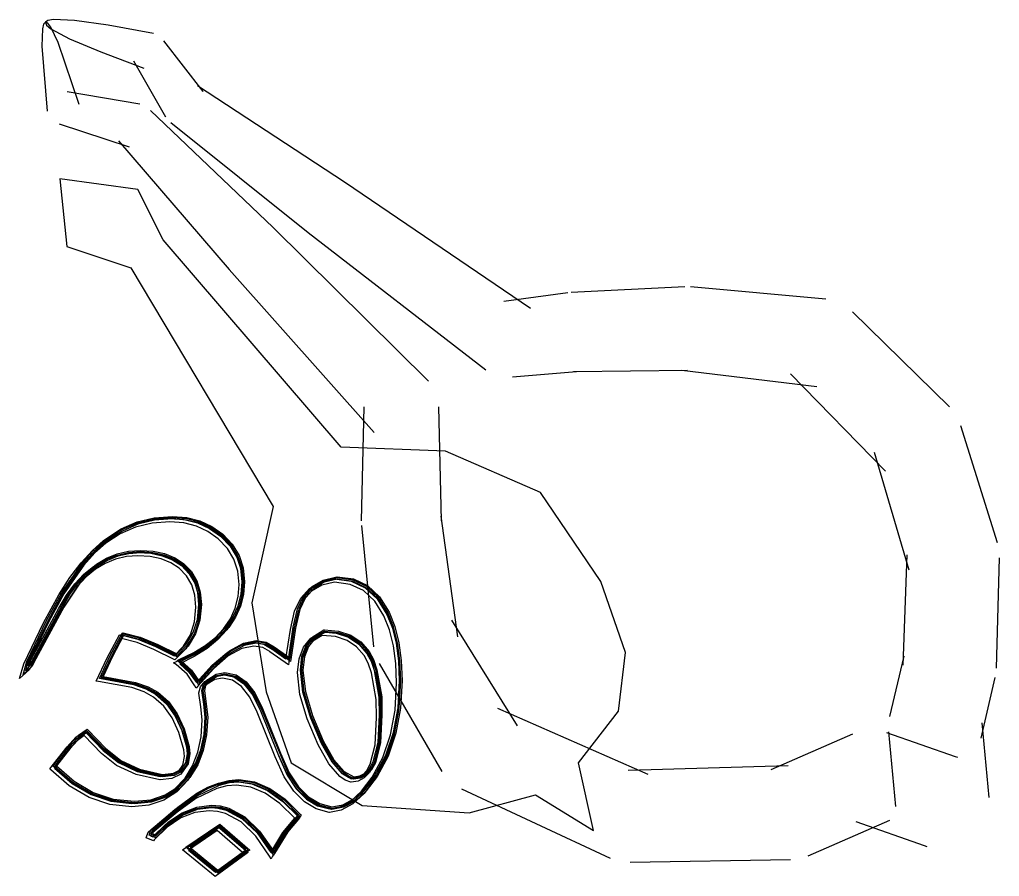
# Model space of a CAD drawing. Extents: x 2 to 106, y 2 to 93.
import ezdxf

# ---------------------------------------------------------------- set-up
doc = ezdxf.new("R2010")
doc.units = 0

msp = doc.modelspace()

# ---------------------------------------------------------------- linework, layer by layer
at = {"layer": 'club1'}
for p, q in [((6.4256, 75.9732), (7.181552, 68.79165)), ((14.741073, 74.83921), (6.4256, 75.9732)), ((17.405903, 69.52855), (14.741073, 74.83921)), ((7.181552, 68.79165), (13.985122, 66.52379)), ((36.304703, 47.49525), (17.405903, 69.52855)), ((13.985122, 66.52379), (29.104122, 41.19939)), ((47.403603, 47.071418), (36.304703, 47.49525)), ((57.498203, 42.692268), (47.403603, 47.071418)), ((63.877943, 33.261858), (57.498203, 42.692268)), ((29.104122, 41.19939), (26.836262, 30.99399)), ((66.523773, 25.702338), (63.877943, 33.261858)), ((26.836262, 30.99399), (28.348172, 21.54458)), ((65.767822, 19.479158), (66.523773, 25.702338)), ((28.348172, 21.54458), (30.994002, 13.98506)), ((61.518372, 13.985068), (65.767822, 19.479158)), ((30.994002, 13.98506), (38.553522, 9.44935)), ((63.121992, 6.803518), (61.518372, 13.985068)), ((49.892822, 8.693398), (56.963662, 10.583278)), ((56.963662, 10.583278), (63.121992, 6.803518)), ((38.553522, 9.44935), (49.892822, 8.693398))]:
    msp.add_line(p, q, dxfattribs=at)
at = {"layer": 'club2'}
for p, q in [((4.91369, 92.6042), (4.720894, 92.408325)), ((5.162623, 92.799024), (4.91369, 92.6042)), ((5.168661, 92.501643), (4.91369, 92.60422)), ((4.91369, 92.6042), (5.027515, 92.309273)), ((5.76767, 92.89222), (5.162623, 92.799024)), ((8.011118, 92.782108), (5.76767, 92.89222)), ((11.574059, 92.290633), (8.011118, 92.782108)), ((4.591954, 91.918828), (4.521166, 90.084775)), ((4.720894, 92.408325), (4.591954, 91.918828)), ((5.027515, 92.309273), (5.499196, 91.919031)), ((5.482343, 92.104366), (5.168661, 92.501643)), ((6.279639, 90.451171), (5.482343, 92.104366)), ((5.499196, 91.919031), (7.481787, 90.863325)), ((16.386522, 91.434564), (11.574059, 92.290633)), ((7.481787, 90.863325), (10.792782, 89.458531)), ((21.652622, 85.242585), (17.475462, 90.647285)), ((4.521166, 90.084775), (5.09663, 83.1771)), ((8.51051, 83.8884), (6.279639, 90.451171)), ((10.792782, 89.458531), (15.3635, 87.7261)), ((14.27456, 88.513379), (17.65692, 82.578809)), ((36.668498, 75.644784), (21.0645, 85.8544)), ((14.928364, 83.903757), (7.226494, 85.224227)), ((21.652626, 85.242581), (21.652622, 85.242585)), ((14.92837, 83.903756), (14.928364, 83.903757)), ((29.088738, 70.821198), (16.0533, 83.2474)), ((17.65692, 82.578809), (17.656923, 82.578804)), ((6.38068, 81.84119), (13.79784, 79.3819)), ((18.245049, 81.966985), (32.796248, 70.305775)), ((12.672915, 80.038254), (24.40568, 66.375315)), ((13.79784, 79.3819), (13.797845, 79.381898)), ((56.41968, 62.230771), (36.668498, 75.644784)), ((45.593002, 54.518384), (29.088738, 70.821198)), ((32.796248, 70.305775), (51.681449, 55.697785)), ((24.40568, 66.375315), (39.829615, 49.046954)), ((72.810867, 64.529817), (60.7231, 63.913)), ((60.39088, 63.88939), (53.60494, 62.97478)), ((87.799901, 63.216887), (73.413501, 64.507617)), ((100.925271, 51.788417), (90.604871, 61.878717)), ((54.496189, 54.953776), (61.317389, 55.551074)), ((60.985169, 55.527464), (73.087869, 55.66665)), ((72.485235, 55.68885), (86.825035, 53.95577)), ((84.020065, 55.29394), (94.110365, 44.97354)), ((38.737825, 51.782714), (38.4564, 39.6875)), ((46.96629, 39.687424), (46.684792, 51.782624)), ((106.005711, 37.334477), (102.129591, 49.778477)), ((92.906055, 46.98348), (96.5895, 34.481)), ((48.6884, 27.361579), (46.93715, 40.184579)), ((38.48554, 39.190346), (39.7581, 26.311046)), ((96.380638, 36.06631), (95.9471, 24.3509)), ((105.892121, 24.030067), (106.214571, 35.749167)), ((55.04629, 17.908719), (48.07849, 29.149419)), ((96.076764, 25.329982), (94.5481, 18.9083)), ((40.36801, 24.523206), (47.00735, 13.085406)), ((104.267341, 16.621445), (105.762451, 23.050985)), ((68.90734, 12.748769), (52.95884, 19.767829)), ((105.141141, 10.301425), (104.377561, 18.238195)), ((90.613173, 17.052427), (81.930363, 13.248177)), ((101.537553, 14.64391), (94.253693, 17.18619)), ((94.437879, 17.29155), (95.186203, 9.35332)), ((101.815423, 14.54665), (101.537553, 14.64391)), ((83.800343, 13.658833), (66.7937, 13.1801)), ((49.0948, 11.226296), (64.8962, 3.88219)), ((85.89102, 4.138711), (94.59512, 7.893991)), ((90.9546, 7.76022), (98.23405, 5.20534)), ((98.23405, 5.20534), (98.511921, 5.108095)), ((67.00984, 3.450857), (84.02104, 3.728055))]:
    msp.add_line(p, q, dxfattribs=at)
at = {"layer": 'Layer 1'}
for p, q in [((12.963144, 38.835098), (14.65679, 39.564524)), ((14.374, 39.344238), (16.190747, 39.784642)), ((14.65679, 39.564524), (16.465887, 40.002415)), ((16.486047, 39.871824), (14.698558, 39.439292)), ((16.506912, 39.740588), (14.740767, 39.313548)), ((16.190747, 39.784642), (18.1211, 39.9316)), ((18.1211, 39.5664), (16.247186, 39.424767)), ((16.465887, 40.002415), (18.388667, 40.14845)), ((18.388257, 40.016001), (16.486047, 39.871824)), ((18.388672, 39.882846), (16.506912, 39.740588)), ((18.1211, 39.9316), (19.650641, 39.813844)), ((19.59268, 39.454589), (18.1211, 39.5664)), ((19.888939, 39.901279), (18.388257, 40.016001)), ((18.388667, 40.14845), (19.910176, 40.031714)), ((19.868288, 39.770322), (18.388672, 39.882846)), ((19.650641, 39.813844), (21.058475, 39.46085)), ((21.222029, 39.432553), (19.868288, 39.770322)), ((21.265599, 39.557113), (19.888939, 39.901279)), ((19.910176, 40.031714), (21.30922, 39.681555)), ((22.518236, 38.983504), (21.265599, 39.557113)), ((21.30922, 39.681555), (22.583924, 39.098046)), ((11.0898, 37.5859), (12.672978, 38.611089)), ((11.386717, 37.81446), (12.963144, 38.835098)), ((13.025791, 38.718404), (11.467747, 37.709161)), ((13.088614, 38.601333), (11.548832, 37.603546)), ((12.672978, 38.611089), (14.374, 39.344238)), ((14.489363, 38.999588), (12.845258, 38.290439)), ((14.698558, 39.439292), (13.025791, 38.718404)), ((14.740767, 39.313548), (13.088614, 38.601333)), ((16.247186, 39.424767), (14.489363, 38.999588)), ((20.937612, 39.118988), (19.59268, 39.454589)), ((22.158964, 38.559342), (20.937612, 39.118988)), ((21.058475, 39.46085), (22.341847, 38.873031)), ((22.452062, 38.869249), (21.222029, 39.432553)), ((23.2598, 37.7754), (22.158964, 38.559342)), ((22.341847, 38.873031), (23.498, 38.0508)), ((23.560552, 38.080116), (22.452062, 38.869249)), ((23.646847, 38.180451), (22.518236, 38.983504)), ((22.583924, 39.098046), (23.732417, 38.28126)), ((9.894319, 36.535752), (11.0898, 37.5859)), ((10.196172, 36.76802), (11.386717, 37.81446)), ((11.467747, 37.709161), (10.289569, 36.673565)), ((11.548832, 37.603546), (10.382958, 36.578771)), ((12.845258, 38.290439), (11.3125, 37.2969)), ((23.2617, 37.7754), (23.2598, 37.7754)), ((23.2617, 37.7734), (23.2617, 37.7754)), ((24.234686, 36.764667), (23.2617, 37.7734)), ((23.498, 38.0508), (24.521264, 36.985673)), ((24.540763, 37.063463), (23.560552, 38.080116)), ((24.645235, 37.143306), (23.646847, 38.180451)), ((23.732417, 38.28126), (24.749046, 37.223741)), ((8.703674, 35.226788), (9.894319, 36.535752)), ((9.009386, 35.462013), (10.196172, 36.76802)), ((10.289569, 36.673565), (9.11137, 35.37752)), ((10.382958, 36.578771), (9.213312, 35.292673)), ((11.3125, 37.2969), (10.151559, 36.27618)), ((12.531162, 36.179261), (13.730298, 36.457746)), ((13.730298, 36.457746), (14.990241, 36.550731)), ((13.749087, 36.32823), (14.990098, 36.41931)), ((14.990098, 36.41931), (16.332653, 36.334044)), ((14.990241, 36.550731), (16.350818, 36.464236)), ((16.350818, 36.464236), (17.571761, 36.204031)), ((24.927087, 35.624038), (24.234686, 36.764667)), ((24.521264, 36.985673), (25.254663, 35.773763)), ((25.239414, 35.91273), (24.540763, 37.063463)), ((25.358369, 35.966634), (24.645235, 37.143306)), ((24.749046, 37.223741), (25.476797, 36.021396)), ((6.642577, 32.07227), (9.009386, 35.462013)), ((9.11137, 35.37752), (6.75493, 32.0041)), ((10.151559, 36.27618), (8.985771, 34.993738)), ((10.021883, 34.842925), (11.10446, 35.493846)), ((10.317125, 35.068608), (11.393287, 35.715981)), ((10.388824, 34.962036), (11.44845, 35.599594)), ((11.503775, 35.482423), (10.460616, 34.854679)), ((11.10446, 35.493846), (12.249216, 35.959966)), ((12.35293, 35.614503), (11.257433, 35.170138)), ((11.393287, 35.715981), (12.531162, 36.179261)), ((11.44845, 35.599594), (12.568537, 36.054992)), ((12.606133, 35.92994), (11.503775, 35.482423)), ((12.249216, 35.959966), (13.45551, 36.240333)), ((13.507807, 35.880392), (12.35293, 35.614503)), ((12.568537, 36.054992), (13.749087, 36.32823)), ((13.768136, 36.197933), (12.606133, 35.92994)), ((13.45551, 36.240333), (14.7227, 36.334)), ((14.7227, 35.9688), (13.507807, 35.880392)), ((14.990226, 36.287108), (13.768136, 36.197933)), ((14.7227, 36.334), (16.090056, 36.246892)), ((16.040486, 35.885673), (14.7227, 35.9688)), ((16.314816, 36.203376), (14.990226, 36.287108)), ((17.211637, 35.636938), (16.040486, 35.885673)), ((16.090056, 36.246892), (17.31885, 35.984687)), ((17.493858, 35.952658), (16.314816, 36.203376)), ((16.332653, 36.334044), (17.532578, 36.078245)), ((18.238395, 35.223558), (17.211637, 35.636938)), ((17.31885, 35.984687), (18.406794, 35.546064)), ((18.528995, 35.53567), (17.493858, 35.952658)), ((17.532578, 36.078245), (18.589876, 35.651914)), ((17.571761, 36.204031), (18.651359, 35.76903)), ((18.406794, 35.546064), (19.3516, 34.9297)), ((19.421866, 34.953128), (18.528995, 35.53567)), ((18.589876, 35.651914), (19.504548, 35.05505)), ((18.651359, 35.76903), (19.587901, 35.158151)), ((25.340995, 34.346664), (24.927087, 35.624038)), ((25.657717, 34.624497), (25.239414, 35.91273)), ((25.254663, 35.773763), (25.69618, 34.419595)), ((25.78625, 34.650434), (25.358369, 35.966634)), ((25.476797, 36.021396), (25.914388, 34.677498)), ((8.985771, 34.993738), (6.64453, 31.6426)), ((9.213312, 35.292673), (6.867232, 31.935536)), ((7.51665, 33.658905), (8.703674, 35.226788)), ((9.002124, 34.00815), (10.021883, 34.842925)), ((10.220682, 34.5463), (9.242043, 33.741993)), ((9.30313, 34.237849), (10.317125, 35.068608)), ((9.38966, 34.142319), (10.388824, 34.962036)), ((10.460616, 34.854679), (9.476212, 34.046004)), ((11.257433, 35.170138), (10.220682, 34.5463)), ((19.123, 34.6465), (18.238395, 35.223558)), ((19.897253, 33.852948), (19.123, 34.6465)), ((19.3516, 34.9297), (20.183578, 34.073673)), ((20.203851, 34.150969), (19.421866, 34.953128)), ((19.504548, 35.05505), (20.307601, 34.230295)), ((19.587901, 35.158151), (20.411841, 34.310741)), ((25.4785, 32.9277), (25.340995, 34.346664)), ((25.796882, 33.195346), (25.657717, 34.624497)), ((25.69618, 34.419595), (25.8438, 32.9277)), ((25.928877, 33.194711), (25.78625, 34.650434)), ((25.914388, 34.677498), (26.060537, 33.19532)), ((6.33203, 31.832), (7.51665, 33.658905)), ((8.045825, 32.990472), (9.002124, 34.00815)), ((9.242043, 33.741993), (8.320879, 32.756222)), ((8.351755, 33.224407), (9.30313, 34.237849)), ((8.450958, 33.140443), (9.38966, 34.142319)), ((9.476212, 34.046004), (8.550118, 33.055693)), ((20.449525, 32.904512), (19.897253, 33.852948)), ((20.183578, 34.073673), (20.7788, 33.050013)), ((20.761605, 33.192147), (20.203851, 34.150969)), ((20.307601, 34.230295), (20.881211, 33.244309)), ((20.411841, 34.310741), (21.000903, 33.297457)), ((21.000903, 33.297457), (21.354657, 32.122236)), ((33.240342, 32.717262), (34.421125, 33.401017)), ((34.135867, 33.180186), (35.5879, 33.5312)), ((34.421125, 33.401017), (35.861321, 33.748046)), ((35.87556, 33.61639), (34.467894, 33.279976)), ((35.88479, 33.482402), (34.512013, 33.155964)), ((35.5879, 33.5312), (35.5977, 33.5312)), ((35.5977, 33.5312), (35.6074, 33.5312)), ((35.6074, 33.5312), (37.361337, 33.292002)), ((35.861321, 33.748046), (35.869121, 33.748046)), ((35.869121, 33.748046), (35.875021, 33.748046)), ((35.875021, 33.748046), (37.615648, 33.511398)), ((37.580882, 33.386948), (35.87556, 33.61639)), ((37.551403, 33.25848), (35.88479, 33.482402)), ((39.050559, 32.69862), (37.580882, 33.386948)), ((37.615648, 33.511398), (39.120858, 32.80481)), ((8.320879, 32.756222), (6.64844, 30.2363)), ((8.550118, 33.055693), (6.871086, 30.527348)), ((7.153627, 31.790839), (8.045825, 32.990472)), ((7.463454, 32.028986), (8.351755, 33.224407)), ((7.572717, 31.956406), (8.450958, 33.140443)), ((20.780434, 31.79582), (20.449525, 32.904512)), ((21.095779, 32.0728), (20.761605, 33.192147)), ((20.7788, 33.050013), (21.136497, 31.864145)), ((20.881211, 33.244309), (21.225376, 32.097091)), ((25.375938, 31.637116), (25.4785, 32.9277)), ((25.693401, 31.896928), (25.796882, 33.195346)), ((25.8438, 32.9277), (25.737474, 31.603926)), ((25.823069, 31.8758), (25.928877, 33.194711)), ((26.060537, 33.19532), (25.954316, 31.872996)), ((32.017164, 31.462283), (32.942837, 32.488213)), ((32.325127, 31.701731), (33.240342, 32.717262)), ((33.320678, 32.618), (32.433909, 31.630464)), ((33.399745, 32.516131), (32.542207, 31.557676)), ((32.942837, 32.488213), (34.135867, 33.180186)), ((34.25907, 32.840841), (33.160713, 32.2092)), ((34.467894, 33.279976), (33.320678, 32.618)), ((34.512013, 33.155964), (33.399745, 32.516131)), ((35.6172, 33.1641), (34.25907, 32.840841)), ((37.270472, 32.943044), (35.6172, 33.1641)), ((38.6892, 32.280275), (37.270472, 32.943044)), ((37.361337, 33.292002), (38.87985, 32.578888)), ((38.98341, 32.588512), (37.551403, 33.25848)), ((39.880528, 31.168294), (38.6892, 32.280275)), ((38.87985, 32.578888), (40.155212, 31.39858)), ((40.185932, 31.467052), (38.98341, 32.588512)), ((40.284591, 31.551405), (39.050559, 32.69862)), ((39.120858, 32.80481), (40.384986, 31.633317)), ((4.718327, 28.854737), (6.33008, 31.8301)), ((5.030417, 29.099755), (6.640627, 32.07227)), ((6.64453, 31.6426), (5.046811, 28.69385)), ((6.75493, 32.0041), (5.14883, 29.039925)), ((6.869182, 31.935536), (5.268491, 28.981537)), ((6.32617, 30.4102), (7.153627, 31.790839)), ((6.33008, 31.8301), (6.33203, 31.8301)), ((6.33203, 31.8301), (6.33203, 31.832)), ((6.638681, 30.652291), (7.463454, 32.028986)), ((6.640627, 32.07227), (6.642577, 32.07227)), ((6.754938, 30.59021), (7.572717, 31.956406)), ((6.867232, 31.935536), (6.869182, 31.935536)), ((20.8906, 30.5215), (20.780434, 31.79582)), ((21.207026, 30.789068), (21.095779, 32.0728)), ((21.136497, 31.864145), (21.2559, 30.5215)), ((21.225376, 32.097091), (21.340098, 30.78864)), ((21.354657, 32.122236), (21.472671, 30.789011)), ((25.067395, 30.424103), (25.375938, 31.637116)), ((25.382346, 30.676233), (25.693401, 31.896928)), ((25.737474, 31.603926), (25.419702, 30.357106)), ((25.505647, 30.635179), (25.823069, 31.8758)), ((25.954316, 31.872996), (25.636555, 30.628011)), ((31.3672, 30.1094), (32.017164, 31.462283)), ((31.681631, 30.359376), (32.325127, 31.701731)), ((32.314523, 31.262034), (31.7129, 29.9922)), ((32.433909, 31.630464), (31.80759, 30.31737)), ((32.542207, 31.557676), (31.93362, 30.275372)), ((33.160713, 32.2092), (32.314523, 31.262034)), ((40.155212, 31.39858), (41.1797, 29.7578)), ((41.16409, 29.888652), (40.185932, 31.467052)), ((41.28298, 29.9453), (40.284591, 31.551405)), ((40.384986, 31.633317), (41.402361, 30.001956)), ((3.14648, 24.5195), (6.32617, 30.4102)), ((3.458991, 24.765571), (6.638681, 30.652291)), ((6.64844, 30.2363), (3.48438, 24.3809)), ((3.579938, 24.7115), (6.754938, 30.59021)), ((6.871086, 30.527348), (3.697256, 24.648438)), ((20.744278, 28.967225), (20.8906, 30.5215)), ((21.059042, 29.216679), (21.207026, 30.789068)), ((21.2559, 30.5215), (21.097219, 28.865256)), ((21.340098, 30.78864), (21.186619, 29.168584)), ((21.472671, 30.789011), (21.315477, 29.142697)), ((24.551583, 29.28797), (25.067395, 30.424103)), ((24.862797, 29.532775), (25.382346, 30.676233)), ((25.419702, 30.357106), (24.892287, 29.187659)), ((24.976609, 29.472846), (25.505647, 30.635179)), ((25.636555, 30.628011), (25.108604, 29.46066)), ((31.229121, 28.402156), (31.681631, 30.359376)), ((31.80759, 30.31737), (31.342502, 28.326794)), ((31.93362, 30.275372), (31.473694, 28.304907)), ((40.8516, 29.5996), (39.880528, 31.168294)), ((20.616113, 27.826345), (21.059042, 29.216679)), ((21.186619, 29.168584), (20.726182, 27.731461)), ((21.315477, 29.142697), (20.844665, 27.676898)), ((23.827213, 28.228025), (24.551583, 29.28797)), ((24.133836, 28.46607), (24.862797, 29.532775)), ((24.892287, 29.187659), (24.157038, 28.096)), ((24.235956, 28.388803), (24.976609, 29.472846)), ((25.108604, 29.46066), (24.371813, 28.371242)), ((30.918925, 28.16445), (31.3672, 30.1094)), ((31.7129, 29.9922), (31.256013, 28.029612)), ((41.43898, 28.103536), (40.8516, 29.5996)), ((41.754214, 28.386206), (41.16409, 29.888652)), ((41.1797, 29.7578), (41.1797, 29.7559)), ((41.1797, 29.7559), (41.785997, 28.213378)), ((41.879844, 28.426014), (41.28298, 29.9453)), ((41.402361, 30.001956), (42.005961, 28.46583)), ((2.62695, 24.5215), (4.718327, 28.854737)), ((2.939457, 24.76758), (5.030417, 29.099755)), ((5.046811, 28.69385), (2.96289, 24.3789)), ((5.14883, 29.039925), (3.05904, 24.7115)), ((5.268491, 28.981537), (3.181682, 24.660146)), ((20.30705, 27.594675), (20.744278, 28.967225)), ((21.097219, 28.865256), (20.6223, 27.388675)), ((22.892997, 27.243577), (23.827213, 28.228025)), ((23.194542, 27.475631), (24.133836, 28.46607)), ((24.157038, 28.096), (23.215758, 27.082548)), ((23.283688, 27.38305), (24.235956, 28.388803)), ((24.371813, 28.371242), (23.427534, 27.360054)), ((30.4453, 25.0312), (30.918925, 28.16445)), ((30.748037, 25.212896), (31.229121, 28.402156)), ((31.342502, 28.326794), (30.840207, 24.98436)), ((31.473694, 28.304907), (30.970729, 24.966782)), ((33.400343, 27.445034), (34.48442, 28.107462)), ((34.48442, 28.107462), (34.50981, 28.117262)), ((34.50981, 28.117262), (34.53715, 28.117262)), ((34.53715, 28.117262), (36.035321, 27.973621)), ((41.859662, 26.419063), (41.43898, 28.103536)), ((42.176708, 26.696001), (41.754214, 28.386206)), ((41.785997, 28.213378), (42.217975, 26.4872)), ((42.306175, 26.720691), (41.879844, 28.426014)), ((42.005961, 28.46583), (42.436126, 26.74539)), ((11.4844, 25.1465), (12.7871, 27.5977)), ((11.796866, 25.390632), (13.082026, 27.808602)), ((12.9766, 27.1758), (11.8105, 24.9824)), ((13.154558, 27.66325), (11.914328, 25.33161)), ((13.21875, 27.50393), (12.0332, 25.27151)), ((12.7871, 27.5977), (12.916, 27.5762)), ((12.916, 27.5762), (14.706588, 27.128525)), ((14.652687, 26.752288), (12.9766, 27.1758)), ((13.082026, 27.808602), (13.175776, 27.792972)), ((14.915686, 27.222967), (13.154558, 27.66325)), ((13.175776, 27.792972), (14.957637, 27.347938)), ((14.918271, 27.075745), (13.21875, 27.50393)), ((14.706588, 27.128525), (16.5898, 26.3438)), ((16.776038, 26.44782), (14.915686, 27.222967)), ((16.7168, 26.3301), (14.918271, 27.075745)), ((14.957637, 27.347938), (16.833976, 26.566412)), ((19.581522, 26.396462), (20.30705, 27.594675)), ((20.6223, 27.388675), (19.832831, 26.097156)), ((19.879773, 26.612685), (20.616113, 27.826345)), ((20.726182, 27.731461), (19.958789, 26.477273)), ((20.844665, 27.676898), (20.061392, 26.395574)), ((21.747648, 26.333934), (22.892997, 27.243577)), ((22.043996, 26.560975), (23.194542, 27.475631)), ((23.215758, 27.082548), (22.070255, 26.147719)), ((22.119806, 26.455587), (23.283688, 27.38305)), ((23.427534, 27.360054), (22.277116, 26.427393)), ((31.256013, 28.029612), (30.7539, 24.6934)), ((32.313825, 26.266312), (33.101166, 27.21573)), ((32.622954, 26.508363), (33.400343, 27.445034)), ((32.731573, 26.44165), (33.483464, 27.345471)), ((33.557322, 27.229235), (32.836705, 26.36172)), ((33.101166, 27.21573), (34.1973, 27.8867)), ((34.3125, 27.5273), (33.31795, 26.917028)), ((33.483464, 27.345471), (34.53611, 27.98574)), ((34.568346, 27.8477), (33.557322, 27.229235)), ((34.1973, 27.8867), (34.2324, 27.9004)), ((34.2324, 27.9004), (34.2695, 27.9004)), ((34.2695, 27.9004), (35.777833, 27.755311)), ((35.729847, 27.388425), (34.3125, 27.5273)), ((34.53611, 27.98574), (36.007338, 27.846214)), ((36.000394, 27.708492), (34.568346, 27.8477)), ((36.93905, 26.986975), (35.729847, 27.388425)), ((35.777833, 27.755311), (37.083337, 27.320787)), ((37.224202, 27.302076), (36.000394, 27.708492)), ((36.007338, 27.846214), (37.270828, 27.427635)), ((36.035321, 27.973621), (37.329409, 27.543301)), ((37.083337, 27.320787), (38.179198, 26.597945)), ((38.244105, 26.62648), (37.224202, 27.302076)), ((37.270828, 27.427635), (38.326578, 26.730003)), ((37.329409, 27.543301), (38.41438, 26.827206)), ((16.4277, 26.0176), (14.652687, 26.752288)), ((18.6406, 24.9238), (16.4277, 26.0176)), ((16.5898, 26.3438), (18.5703, 25.3652)), ((18.9004, 25.25), (16.7168, 26.3301)), ((18.884438, 25.40602), (16.776038, 26.44782)), ((16.833976, 26.566412), (18.851556, 25.570318)), ((18.5703, 25.3652), (19.581522, 26.396462)), ((19.832831, 26.097156), (18.7305, 24.9961)), ((18.851556, 25.570318), (19.879773, 26.612685)), ((19.958789, 26.477273), (18.884438, 25.40602)), ((20.061392, 26.395574), (18.966811, 25.302681)), ((20.389879, 25.498406), (21.747648, 26.333934)), ((20.681279, 25.721615), (22.043996, 26.560975)), ((22.070255, 26.147719), (20.722333, 25.29193)), ((20.744309, 25.606414), (22.119806, 26.455587)), ((22.277116, 26.427393), (20.92191, 25.573556)), ((24.188075, 25.67925), (25.654419, 26.487041)), ((25.751055, 26.133022), (24.332887, 25.343225)), ((24.466331, 25.896427), (25.930747, 26.704637)), ((25.955237, 26.57496), (24.496411, 25.765707)), ((26.001123, 26.44904), (24.571731, 25.653593)), ((25.654419, 26.487041), (27.0254, 26.7598)), ((27.0254, 26.3945), (25.751055, 26.133022)), ((25.930747, 26.704637), (27.292957, 26.97657)), ((27.293137, 26.844711), (25.955237, 26.57496)), ((27.29297, 26.712929), (26.001123, 26.44904)), ((27.0254, 26.7598), (28.1032, 26.58705)), ((27.98195, 26.245175), (27.0254, 26.3945)), ((27.292957, 26.97657), (28.354149, 26.807447)), ((28.266159, 26.559981), (27.29297, 26.712929)), ((28.310134, 26.683481), (27.293137, 26.844711)), ((28.7402, 25.7969), (27.98195, 26.245175)), ((28.1032, 26.58705), (28.9824, 26.0684)), ((29.04102, 26.1016), (28.266159, 26.559981)), ((29.128687, 26.19979), (28.310134, 26.683481)), ((28.354149, 26.807447), (29.216787, 26.298836)), ((28.9824, 26.0684), (28.9668, 26.082)), ((28.9668, 26.082), (30.4453, 25.0312)), ((29.04692, 26.0957), (29.04102, 26.1016)), ((30.9434, 24.75), (29.04692, 26.0957)), ((30.840207, 24.98436), (29.128687, 26.19979)), ((29.216787, 26.298836), (30.748037, 25.212896)), ((31.838822, 25.049464), (32.313825, 26.266312)), ((32.154716, 25.305325), (32.622954, 26.508363)), ((32.6096, 26.063175), (32.1858, 24.953609)), ((32.280438, 25.274279), (32.731573, 26.44165)), ((32.836705, 26.36172), (32.405248, 25.236217)), ((33.31795, 26.917028), (32.6096, 26.063175)), ((37.945828, 26.320062), (36.93905, 26.986975)), ((38.7559, 25.3848), (37.945828, 26.320062)), ((38.179198, 26.597945), (39.0586, 25.5879)), ((39.064436, 25.67973), (38.244105, 26.62648)), ((38.326578, 26.730003), (39.17459, 25.75332)), ((38.41438, 26.827206), (39.2852, 25.826242)), ((42.112739, 24.546058), (41.859662, 26.419063)), ((42.430783, 24.817941), (42.176708, 26.696001)), ((42.217975, 26.4872), (42.476516, 24.577497)), ((42.561974, 24.829333), (42.306175, 26.720691)), ((42.436126, 26.74539), (42.693646, 24.840733)), ((10.3066, 22.6543), (11.4844, 25.1465)), ((10.648426, 22.962902), (11.796866, 25.390632)), ((11.8105, 24.9824), (10.8477, 22.9434)), ((11.914328, 25.33161), (10.847728, 23.07438)), ((12.0332, 25.27151), (11.041013, 23.1719)), ((18.7305, 24.9961), (18.6406, 24.9238)), ((18.8184, 24.7363), (20.389879, 25.498406)), ((18.966811, 25.302681), (18.9004, 25.25)), ((19.105472, 24.957066), (20.681279, 25.721615)), ((19.157197, 24.835531), (20.744309, 25.606414)), ((20.722333, 25.29193), (19.1738, 24.5156)), ((20.92191, 25.573556), (19.363267, 24.79884)), ((22.622319, 24.352159), (24.188075, 25.67925)), ((24.332887, 25.343225), (22.777077, 24.017066)), ((22.896672, 24.563349), (24.466331, 25.896427)), ((24.496411, 25.765707), (22.916661, 24.416951)), ((24.571731, 25.653593), (23.009306, 24.320919)), ((28.748, 25.7891), (28.7402, 25.7969)), ((30.7148, 24.3926), (28.748, 25.7891)), ((31.6797, 23.5762), (31.838822, 25.049464)), ((31.99809, 23.843792), (32.154716, 25.305325)), ((32.13006, 23.84336), (32.280438, 25.274279)), ((32.405248, 25.236217), (32.261706, 23.84379)), ((39.182384, 24.579914), (38.7559, 25.3848)), ((39.0586, 25.5879), (39.521105, 24.72058)), ((39.49676, 24.864298), (39.064436, 25.67973)), ((39.17459, 25.75332), (39.619524, 24.916161)), ((39.2852, 25.826242), (39.742683, 24.967295)), ((2.16797, 22.9453), (2.62109, 24.5078)), ((2.53125, 23.3652), (2.935547, 24.75778)), ((2.62109, 24.5078), (2.62695, 24.5215)), ((3.05904, 24.7115), (2.786188, 23.768922)), ((2.786188, 23.768922), (3.00943, 23.96736)), ((2.91406, 24.2109), (3.14062, 24.5078)), ((2.96289, 24.3789), (2.91406, 24.2109)), ((2.935547, 24.75778), (2.939457, 24.76758)), ((3.00943, 23.96736), (3.579938, 24.7115)), ((3.06055, 24.2441), (3.455081, 24.757771)), ((3.179732, 24.656246), (3.06055, 24.2441)), ((3.454404, 24.209165), (3.08398, 23.8574)), ((3.14062, 24.5078), (3.14648, 24.5195)), ((3.181682, 24.660146), (3.179732, 24.656246)), ((3.48438, 24.3809), (3.227804, 23.911187)), ((3.703116, 24.666018), (3.454404, 24.209165)), ((3.455081, 24.757771), (3.458991, 24.765571)), ((3.697256, 24.648438), (3.703116, 24.666018)), ((18.5156, 24.6055), (18.8184, 24.7363)), ((18.7871, 24.418), (18.5156, 24.6055)), ((19.95165, 23.3985), (18.7871, 24.418)), ((18.886722, 24.863316), (19.105472, 24.957066)), ((19.082034, 24.726597), (18.886722, 24.863316)), ((20.255166, 23.699652), (19.082034, 24.726597)), ((20.354025, 23.787529), (19.157197, 24.835531)), ((19.1738, 24.5156), (20.183675, 23.596288)), ((19.363267, 24.79884), (20.423223, 23.84272)), ((20.9531, 22.5215), (22.622319, 24.352159)), ((22.777077, 24.017066), (21.0898, 22.1465)), ((22.916661, 24.416951), (21.215987, 22.528691)), ((21.218737, 22.71681), (22.896672, 24.563349)), ((23.009306, 24.320919), (21.31836, 22.445349)), ((30.7539, 24.6934), (30.7148, 24.3926)), ((30.970729, 24.966782), (30.9434, 24.75)), ((32.1858, 24.953609), (32.0449, 23.5762)), ((39.54075, 23.533012), (39.182384, 24.579914)), ((39.858031, 23.807854), (39.49676, 24.864298)), ((39.521105, 24.72058), (39.897388, 23.624763)), ((39.619524, 24.916161), (39.986945, 23.843357)), ((39.742683, 24.967295), (40.116117, 23.877996)), ((42.1973, 22.4844), (42.112739, 24.546058)), ((42.51565, 22.751932), (42.430783, 24.817941)), ((42.476516, 24.577497), (42.5625, 22.4844)), ((42.64724, 22.75194), (42.561974, 24.829333)), ((42.693646, 24.840733), (42.779311, 22.751956)), ((2.8457, 23.5488), (2.16797, 22.9453)), ((3.08398, 23.8574), (2.53125, 23.3652)), ((3.227804, 23.911187), (2.8457, 23.5488)), ((10.833972, 22.943372), (10.648426, 22.962902)), ((14.352331, 22.30189), (10.833972, 22.943372)), ((10.8477, 22.9434), (14.256338, 22.3029)), ((10.847728, 23.07438), (14.388597, 22.429458)), ((11.041013, 23.1719), (14.486536, 22.530292)), ((20.7871, 22.1777), (19.95165, 23.3985)), ((20.183675, 23.596288), (20.9531, 22.5215)), ((21.097654, 22.468787), (20.255166, 23.699652)), ((21.215987, 22.528691), (20.354025, 23.787529)), ((20.423223, 23.84272), (21.218737, 22.71681)), ((21.8535, 22.6289), (22.767788, 23.17525)), ((22.152391, 22.85551), (23.05368, 23.395185)), ((22.233052, 22.75192), (23.101216, 23.272818)), ((23.149551, 23.150037), (22.31645, 22.648436)), ((22.767788, 23.17525), (23.7012, 23.3613)), ((23.7012, 22.9961), (22.900212, 22.835637)), ((23.05368, 23.395185), (23.968801, 23.578166)), ((23.101216, 23.272818), (23.969382, 23.446451)), ((23.96879, 23.314451), (23.149551, 23.150037)), ((23.7012, 23.3613), (24.907425, 23.111013)), ((24.764762, 22.778062), (23.7012, 22.9961)), ((25.052109, 23.092253), (23.96879, 23.314451)), ((23.968801, 23.578166), (25.155309, 23.333006)), ((23.969382, 23.446451), (25.104196, 23.212357)), ((24.907425, 23.111013), (25.9863, 22.373)), ((26.0352, 22.416014), (25.052109, 23.092253)), ((25.104196, 23.212357), (26.127388, 22.510075)), ((25.155309, 23.333006), (26.218801, 22.60551)), ((31.937925, 21.232437), (31.6797, 23.5762)), ((32.25495, 21.510191), (31.99809, 23.843792)), ((32.0449, 23.5762), (32.295775, 21.306638)), ((32.384307, 21.536524), (32.13006, 23.84336)), ((32.261706, 23.84379), (32.513928, 21.564114)), ((40.0391, 20.7207), (39.54075, 23.533012)), ((40.357406, 20.9766), (39.858031, 23.807854)), ((39.897388, 23.624763), (40.4043, 20.7422)), ((39.986945, 23.843357), (40.48924, 20.99082)), ((40.116117, 23.877996), (40.62114, 21.003972)), ((10.5605, 22.625), (10.3066, 22.6543)), ((14.069838, 21.985275), (10.5605, 22.625)), ((15.384542, 21.523259), (14.069838, 21.985275)), ((14.256338, 22.3029), (15.568411, 21.838819)), ((15.673316, 21.837067), (14.352331, 22.30189)), ((14.388597, 22.429458), (15.7265, 21.958168)), ((14.486536, 22.530292), (15.806406, 22.064341)), ((15.7265, 21.958168), (16.776048, 21.38766)), ((15.806406, 22.064341), (16.851563, 21.49612)), ((20.9141, 21.9297), (20.7871, 22.1777)), ((21.0898, 22.1465), (20.9141, 21.9297)), ((21.189454, 22.287146), (21.097654, 22.468787)), ((21.31836, 22.445349), (21.189454, 22.287146)), ((21.2129, 21.418), (21.37805, 22.077137)), ((21.37805, 22.077137), (21.8516, 22.627)), ((21.529344, 21.68559), (21.689462, 22.322303)), ((21.6992, 21.912537), (21.5801, 21.4199)), ((21.662545, 21.68532), (21.805172, 22.262029)), ((21.689462, 22.322303), (22.152391, 22.85551)), ((22.0781, 22.3418), (21.6992, 21.912537)), ((21.920836, 22.202055), (21.794919, 21.685545)), ((21.805172, 22.262029), (22.233052, 22.75192)), ((21.8516, 22.627), (21.8535, 22.627)), ((21.8535, 22.627), (21.8535, 22.6289)), ((22.31445, 22.648436), (21.920836, 22.202055)), ((22.0801, 22.3418), (22.0781, 22.3418)), ((22.900212, 22.835637), (22.0801, 22.3418)), ((22.31645, 22.648436), (22.31445, 22.648436)), ((25.7324, 22.1113), (24.764762, 22.778062)), ((26.615425, 20.9773), (25.7324, 22.1113)), ((25.9863, 22.373), (26.927813, 21.167675)), ((26.926198, 21.271127), (26.0352, 22.416014)), ((26.127388, 22.510075), (27.03896, 21.339603)), ((26.218801, 22.60551), (27.151336, 21.409013)), ((42.034337, 19.585445), (42.1973, 22.4844)), ((42.352375, 19.846771), (42.51565, 22.751932)), ((42.5625, 22.4844), (42.396906, 19.541873)), ((42.48299, 19.831165), (42.647322, 22.751911)), ((42.779311, 22.751956), (42.614046, 19.815384)), ((42.647322, 22.751911), (42.64724, 22.75194)), ((16.4043, 20.9707), (15.384542, 21.523259)), ((15.568411, 21.838819), (16.6113, 21.2715)), ((16.701162, 21.279312), (15.673316, 21.837067)), ((17.479106, 20.019463), (16.4043, 20.9707)), ((16.6113, 21.2715), (16.6133, 21.2715)), ((16.6133, 21.2715), (17.751259, 20.263909)), ((17.783853, 20.320659), (16.701162, 21.279312)), ((16.776048, 21.38766), (17.882958, 20.407877)), ((16.851563, 21.49612), (17.981094, 20.496515)), ((21.2129, 21.4062), (21.2129, 21.418)), ((21.4121, 19.9336), (21.2129, 21.4062)), ((21.529344, 21.67579), (21.529344, 21.68559)), ((21.730516, 20.20509), (21.529344, 21.67579)), ((21.5801, 21.4199), (21.7754, 19.9766)), ((21.860982, 20.22184), (21.662545, 21.68532)), ((21.794919, 21.685545), (21.992185, 20.238275)), ((27.4023, 19.3672), (26.615425, 20.9773)), ((27.71684, 19.652344), (26.926198, 21.271127)), ((26.927813, 21.167675), (27.7422, 19.502)), ((27.03896, 21.339603), (27.838912, 19.700941)), ((27.151336, 21.409013), (27.960991, 19.75004)), ((32.709, 18.6504), (31.937925, 21.232437)), ((33.02348, 18.935592), (32.25495, 21.510191)), ((32.295775, 21.306638), (33.0508, 18.7793)), ((33.14705, 18.98164), (32.384307, 21.536524)), ((32.513928, 21.564114), (33.271476, 19.02934)), ((40.380846, 19.08012), (40.357406, 20.9766)), ((40.48924, 20.99082), (40.51404, 19.08085)), ((40.62114, 21.003972), (40.62114, 20.998072)), ((40.62114, 20.998072), (40.64653, 19.082052)), ((18.3717, 18.773475), (17.479106, 20.019463)), ((17.751259, 20.263909), (18.68745, 18.95585)), ((18.681448, 19.066536), (17.783853, 20.320659)), ((17.882958, 20.407877), (18.797631, 19.130436)), ((17.981094, 20.496515), (18.911598, 19.197581)), ((21.5586, 18.5586), (21.4121, 19.9336)), ((21.877, 18.83204), (21.730516, 20.20509)), ((21.7754, 19.9766), (21.9258, 18.5762)), ((22.00981, 18.83278), (21.860982, 20.22184)), ((21.992185, 20.238275), (22.142575, 18.839835)), ((40.0391, 20.7148), (40.0391, 20.7207)), ((40.0645, 18.8105), (40.0391, 20.7148)), ((40.4043, 20.7422), (40.4043, 20.7344)), ((40.4043, 20.7344), (40.4297, 18.8164)), ((41.862966, 17.204141), (42.352375, 19.846771)), ((41.989995, 17.170867), (42.48299, 19.831165)), ((42.614046, 19.815384), (42.117739, 17.136875)), ((19.080394, 17.229625), (18.3717, 18.773475)), ((19.3931, 17.51499), (18.681448, 19.066536)), ((18.68745, 18.95585), (19.423466, 17.351016)), ((18.797631, 19.130436), (19.520066, 17.555338)), ((18.911598, 19.197581), (19.644117, 17.601627)), ((21.762332, 17.014528), (21.877, 18.83204)), ((21.893538, 16.997234), (22.00981, 18.83278)), ((22.142575, 18.832035), (22.025005, 16.978942)), ((22.142575, 18.839835), (22.142575, 18.832035)), ((27.4023, 19.3652), (27.4023, 19.3672)), ((29.3203, 14.6387), (27.4023, 19.3652)), ((29.63286, 14.923824), (27.71684, 19.652344)), ((27.7422, 19.502), (27.7402, 19.502)), ((27.7402, 19.502), (29.6562, 14.7793)), ((27.838912, 19.700941), (30.691452, 12.854851)), ((27.960991, 19.75004), (29.877011, 15.02738)), ((34.182951, 16.205136), (33.02348, 18.935592)), ((33.0508, 18.7793), (34.199187, 16.074762)), ((34.30202, 16.262426), (33.14705, 18.98164)), ((33.271476, 19.02934), (34.421792, 16.320097)), ((39.922713, 15.907675), (40.0645, 18.8105)), ((40.240052, 16.167438), (40.382846, 19.07812)), ((40.4297, 18.8164), (40.285988, 15.859675)), ((40.51404, 19.08085), (40.371415, 16.150799)), ((40.380846, 19.07812), (40.380846, 19.08012)), ((40.382846, 19.07812), (40.380846, 19.07812)), ((40.64653, 19.082052), (40.503876, 16.133113)), ((41.5461, 16.950238), (42.034337, 19.585445)), ((42.396906, 19.541873), (41.8994, 16.856587)), ((21.4436, 16.750013), (21.5586, 18.5586)), ((21.9258, 18.5664), (21.80763, 16.706839)), ((21.9258, 18.5762), (21.9258, 18.5664)), ((33.87035, 15.9162), (32.709, 18.6504)), ((7.21289, 15.7031), (8.124779, 16.7052)), ((7.519517, 15.937505), (8.426388, 16.933777)), ((8.516066, 16.836013), (7.6231, 15.8562)), ((8.571626, 16.694506), (7.72656, 15.7734)), ((8.124779, 16.7052), (8.96484, 17.293)), ((9.03711, 16.8848), (8.324944, 16.373712)), ((8.426388, 16.933777), (9.253897, 17.513675)), ((9.309828, 17.3941), (8.516066, 16.836013)), ((9.30666, 17.21875), (8.571626, 16.694506)), ((8.96484, 17.293), (9.08984, 17.3496)), ((10.849001, 15.001838), (9.03711, 16.8848)), ((9.08984, 17.3496), (9.17969, 17.2461)), ((9.17969, 17.2461), (11.039249, 15.30715)), ((9.253897, 17.513675), (9.343741, 17.556645)), ((11.135199, 15.316729), (9.30666, 17.21875)), ((11.182586, 15.440734), (9.309828, 17.3941)), ((9.343741, 17.556645), (9.410147, 17.480475)), ((9.410147, 17.480475), (11.272717, 15.537435)), ((19.6035, 15.3848), (19.080394, 17.229625)), ((19.917962, 15.664072), (19.3931, 17.51499)), ((19.423466, 17.351016), (19.9609, 15.4531)), ((19.520066, 17.555338), (20.050268, 15.68258)), ((19.644117, 17.601627), (20.179693, 15.71096)), ((21.101125, 15.117675), (21.4436, 16.750013)), ((21.418549, 15.373469), (21.762332, 17.014528)), ((21.80763, 16.706839), (21.452637, 15.017012)), ((21.544721, 15.33532), (21.893538, 16.997234)), ((22.025005, 16.978942), (21.671828, 15.297246)), ((40.733563, 14.577211), (41.5461, 16.950238)), ((41.048044, 14.823206), (41.862966, 17.204141)), ((41.8994, 16.856587), (41.068894, 14.430033)), ((41.168338, 14.771016), (41.989995, 17.170867)), ((42.117739, 17.136875), (41.289621, 14.717556)), ((5.37695, 13.3691), (7.21289, 15.7012)), ((5.710927, 13.638675), (7.519517, 15.937505)), ((7.6231, 15.8562), (5.88677, 13.6486)), ((7.72656, 15.7734), (6.07422, 13.67379)), ((7.21289, 15.7012), (7.21289, 15.7031)), ((8.324944, 16.373712), (7.5, 15.4766)), ((19.992182, 14.935557), (19.917962, 15.664072)), ((20.050268, 15.68258), (20.124678, 14.93844)), ((20.179693, 15.71096), (20.181693, 15.70316)), ((20.181693, 15.70316), (20.257863, 14.945347)), ((35.0176, 13.8867), (33.87035, 15.9162)), ((35.32621, 14.181682), (34.182951, 16.205136)), ((34.199187, 16.074762), (35.3184, 14.0918)), ((35.435285, 14.256346), (34.30202, 16.262426)), ((34.421792, 16.320097), (35.544916, 14.33012)), ((39.4102, 13.8633), (39.922713, 15.907675)), ((39.72269, 14.10937), (40.240052, 16.167438)), ((40.285988, 15.859675), (39.7441, 13.7188)), ((40.371415, 16.150799), (39.844316, 14.057905)), ((40.503876, 16.133113), (39.966843, 14.005882)), ((7.5, 15.4766), (5.87891, 13.4141)), ((12.4668, 13.7227), (10.849001, 15.001838)), ((11.039249, 15.30715), (12.6621, 14.0312)), ((12.76174, 14.0332), (11.135199, 15.316729)), ((12.832098, 14.14469), (11.182586, 15.440734)), ((11.272717, 15.537435), (12.902337, 14.255865)), ((19.515937, 13.731), (19.6738, 14.668)), ((19.6738, 14.668), (19.6035, 15.3848)), ((19.829731, 13.978769), (19.992182, 14.935557)), ((20.0391, 14.6719), (19.850075, 13.592762)), ((20.124678, 14.93844), (19.951045, 13.929199)), ((19.9609, 15.4531), (19.9629, 15.4434)), ((19.9629, 15.4434), (20.0391, 14.6797)), ((20.0391, 14.6797), (20.0391, 14.6719)), ((20.257863, 14.937547), (20.071931, 13.878755)), ((20.257863, 14.945347), (20.257863, 14.937547)), ((20.531813, 13.6599), (21.101125, 15.117675)), ((20.845984, 13.907008), (21.418549, 15.373469)), ((21.452637, 15.017012), (20.860102, 13.49933)), ((20.963362, 13.847039), (21.544721, 15.33532)), ((21.671828, 15.297246), (21.082345, 13.788217)), ((30.2637, 12.5), (29.3203, 14.6387)), ((30.57622, 12.791014), (29.63286, 14.923824)), ((29.6562, 14.7793), (30.584, 12.6758)), ((29.877011, 15.02738), (30.806699, 12.91996)), ((39.5977, 12.4648), (40.733563, 14.577211)), ((39.90823, 12.703132), (41.048044, 14.823206)), ((40.018022, 12.631611), (41.168338, 14.771016)), ((41.289621, 14.717556), (40.128921, 12.558556)), ((5.791005, 13.556645), (5.710927, 13.638675)), ((7.74372, 11.848926), (5.791005, 13.556645)), ((5.88677, 13.6486), (7.821538, 11.955679)), ((6.07422, 13.67379), (7.972427, 12.031157)), ((14.553313, 12.743075), (12.4668, 13.7227)), ((12.6621, 14.0312), (14.662313, 13.092263)), ((14.836835, 13.058025), (12.76174, 14.0332)), ((14.878483, 13.183504), (12.832098, 14.14469)), ((12.902337, 14.255865), (14.916178, 13.310847)), ((19.0469, 13.082), (19.515937, 13.731)), ((19.850075, 13.592762), (19.2793, 12.8008)), ((19.345697, 13.310557), (19.829731, 13.978769)), ((19.951045, 13.929199), (19.430146, 13.208311)), ((20.071931, 13.878755), (19.513723, 13.107467)), ((19.7363, 12.375), (20.531813, 13.6599)), ((20.04497, 12.61329), (20.845984, 13.907008)), ((20.14946, 12.53239), (20.963362, 13.847039)), ((21.082345, 13.788217), (20.255855, 12.453125)), ((36.162463, 12.554125), (35.0176, 13.8867)), ((35.3184, 14.0918), (36.38685, 12.849125)), ((36.461837, 12.860219), (35.32621, 14.181682)), ((36.546845, 12.9634), (35.435285, 14.256346)), ((35.544916, 14.33012), (36.625939, 13.073204)), ((39.029442, 13.171372), (39.4102, 13.8633)), ((39.7441, 13.7188), (39.312284, 12.951247)), ((39.334889, 13.406642), (39.72269, 14.10937)), ((39.844316, 14.057905), (39.436589, 13.325392)), ((39.966843, 14.005882), (39.541447, 13.248107)), ((41.068894, 14.430033), (39.9043, 12.2637)), ((5.48828, 13.2539), (5.37695, 13.3691)), ((7.447976, 11.540848), (5.48828, 13.2539)), ((5.87891, 13.4141), (7.763183, 11.791209)), ((17.0566, 12.1836), (14.553313, 12.743075)), ((14.662313, 13.092263), (17.0859, 12.5488)), ((17.3301, 12.5), (14.836835, 13.058025)), ((17.346548, 12.6316), (14.878483, 13.183504)), ((14.916178, 13.310847), (17.353507, 12.765635)), ((17.0859, 12.5488), (18.2467, 12.6864)), ((17.3379, 12.5), (17.3301, 12.5)), ((17.3457, 12.5), (17.3379, 12.5)), ((18.597703, 12.649171), (17.3457, 12.5)), ((18.56198, 12.775778), (17.346548, 12.6316)), ((17.353507, 12.765635), (18.527463, 12.905385)), ((18.2467, 12.6864), (19.0469, 13.082)), ((19.2793, 12.8008), (18.345562, 12.332687)), ((18.527463, 12.905385), (19.345697, 13.310557)), ((19.430146, 13.208311), (18.56198, 12.775778)), ((19.513723, 13.107467), (18.597703, 12.649171)), ((18.931282, 11.428079), (20.04297, 12.61129)), ((19.016199, 11.327812), (20.14946, 12.53239)), ((20.860102, 13.49933), (20.0293, 12.1562)), ((20.04297, 12.61129), (20.04497, 12.61329)), ((30.2656, 12.498), (30.2637, 12.5)), ((31.272489, 10.986179), (30.2656, 12.498)), ((31.577853, 11.286488), (30.57622, 12.791014)), ((30.584, 12.6758), (31.549672, 11.221127)), ((30.691452, 12.854851), (31.678986, 11.369671)), ((30.806699, 12.91996), (30.806699, 12.91796)), ((30.806699, 12.91796), (31.778284, 11.455481)), ((36.742352, 12.154059), (36.162463, 12.554125)), ((36.38685, 12.849125), (37.3887, 12.3047)), ((37.032809, 12.466084), (36.461837, 12.860219)), ((37.094486, 12.584353), (36.546845, 12.9634)), ((36.625939, 13.073204), (37.652336, 12.51957)), ((37.6367, 12.38359), (37.094486, 12.584353)), ((38.332781, 12.488235), (37.6367, 12.38359)), ((37.652336, 12.51957), (37.65238, 12.51953)), ((37.65238, 12.51953), (38.304438, 12.618867)), ((38.024889, 12.401728), (38.569738, 12.6874)), ((38.304438, 12.618867), (38.863707, 12.912189)), ((38.932744, 12.802169), (38.332781, 12.488235)), ((39.007746, 12.698948), (38.371073, 12.364778)), ((38.569738, 12.6874), (39.029442, 13.171372)), ((39.312284, 12.951247), (38.7678, 12.391875)), ((38.783601, 11.213832), (39.90823, 12.703132)), ((38.863707, 12.912189), (39.334889, 13.406642)), ((38.878555, 11.123175), (40.018022, 12.631611)), ((39.436589, 13.325392), (38.932744, 12.802169)), ((40.128921, 12.558556), (38.975918, 11.033069)), ((39.541447, 13.248107), (39.007746, 12.698948)), ((9.539259, 10.314253), (7.447976, 11.540848)), ((9.82579, 10.62667), (7.74372, 11.848926)), ((7.763183, 11.791209), (9.759335, 10.62793)), ((7.821538, 11.955679), (9.880326, 10.746451)), ((7.972427, 12.031157), (9.98534, 10.855272)), ((17.0684, 12.1816), (17.0566, 12.1836)), ((17.0801, 12.1816), (17.0684, 12.1816)), ((18.345562, 12.332687), (17.0801, 12.1816)), ((18.632975, 11.199445), (19.7363, 12.375)), ((20.0273, 12.1543), (18.864402, 10.921494)), ((20.255855, 12.453125), (19.100771, 11.227301)), ((20.0293, 12.1562), (20.0273, 12.1543)), ((23.358442, 11.600248), (21.13675, 10.535144)), ((21.86047, 11.174492), (22.994188, 11.633138)), ((22.150363, 11.396342), (23.27764, 11.852465)), ((23.318216, 11.726262), (22.206655, 11.276678)), ((22.994188, 11.633138), (24.103961, 11.909514)), ((24.163725, 11.549105), (23.106675, 11.285438)), ((23.27764, 11.852465), (24.379877, 12.126979)), ((24.401871, 11.996013), (23.318216, 11.726262)), ((24.422979, 11.865101), (23.358442, 11.600248)), ((24.103961, 11.909514), (25.1895, 12.002)), ((25.1895, 11.6367), (24.163725, 11.549105)), ((24.379877, 12.126979), (25.457049, 12.218738)), ((25.45762, 12.08593), (24.401871, 11.996013)), ((25.45706, 11.953114), (24.422979, 11.865101)), ((25.1895, 12.002), (26.840531, 11.765787)), ((26.716234, 11.41678), (25.1895, 11.6367)), ((25.457049, 12.218738), (27.094949, 11.984423)), ((27.004891, 11.730871), (25.45706, 11.953114)), ((27.060621, 11.856488), (25.45762, 12.08593)), ((26.840531, 11.765787), (28.488825, 11.060897)), ((28.56553, 11.064404), (27.004891, 11.730871)), ((28.669825, 11.16816), (27.060621, 11.856488)), ((27.094949, 11.984423), (28.732675, 11.284166)), ((31.778284, 11.455481), (32.856325, 10.371271)), ((37.332, 11.9375), (36.742352, 12.154059)), ((37.60941, 12.253952), (37.032809, 12.466084)), ((37.3516, 11.9336), (37.332, 11.9375)), ((37.3691, 11.9336), (37.3516, 11.9336)), ((37.3516, 11.9336), (37.3516, 11.9336)), ((38.117716, 12.049666), (37.3691, 11.9336)), ((37.3887, 12.3047), (38.024889, 12.401728)), ((37.3887, 12.3047), (37.3887, 12.3047)), ((37.62308, 12.251952), (37.60941, 12.253952)), ((37.636763, 12.251972), (37.62308, 12.251952)), ((38.371073, 12.364778), (37.636763, 12.251972)), ((38.7678, 12.391875), (38.117716, 12.049666)), ((38.479306, 10.983239), (39.5977, 12.4648)), ((39.9043, 12.2637), (38.746003, 10.731929)), ((9.759335, 10.62793), (11.871422, 9.927551)), ((12.035, 9.891862), (9.82579, 10.62667)), ((9.880326, 10.746451), (12.063137, 10.020915)), ((9.98534, 10.855272), (12.116423, 10.148217)), ((16.098565, 10.080004), (17.61788, 10.584828)), ((16.126453, 9.951152), (17.675196, 10.4674)), ((17.330375, 10.361693), (18.632975, 11.199445)), ((18.864402, 10.921494), (17.485588, 10.038615)), ((17.61788, 10.584828), (18.931282, 11.428079)), ((17.675196, 10.4674), (19.016199, 11.327812)), ((19.100771, 11.227301), (17.731629, 10.349995)), ((18.657238, 9.052891), (20.7031, 10.5352)), ((18.956745, 9.281329), (20.998069, 10.759758)), ((21.06719, 10.64726), (19.039424, 9.177585)), ((21.13675, 10.535144), (19.131731, 9.079857)), ((20.7031, 10.5352), (21.86047, 11.174492)), ((23.106675, 11.285438), (20.8965, 10.2246)), ((20.998069, 10.759758), (22.150363, 11.396342)), ((22.206655, 11.276678), (21.06719, 10.64726)), ((28.2581, 10.757769), (26.716234, 11.41678)), ((29.814966, 9.660785), (28.2581, 10.757769)), ((28.488825, 11.060897), (30.133931, 9.892954)), ((30.138829, 9.95411), (28.56553, 11.064404)), ((30.285231, 10.020945), (28.669825, 11.16816)), ((28.732675, 11.284166), (30.369796, 10.121994)), ((32.405237, 9.850766), (31.272489, 10.986179)), ((31.549672, 11.221127), (32.618375, 10.145608)), ((32.702401, 10.158881), (31.577853, 11.286488)), ((31.678986, 11.369671), (32.781244, 10.262762)), ((37.3521, 9.935239), (38.479306, 10.983239)), ((38.746003, 10.731929), (37.553, 9.627649)), ((37.646464, 10.157727), (38.783601, 11.213832)), ((37.717383, 10.045722), (38.878555, 11.123175)), ((38.975918, 11.033069), (37.791899, 9.935858)), ((11.758857, 9.576525), (9.539259, 10.314253)), ((14.1035, 9.33008), (11.758857, 9.576525)), ((11.871422, 9.927551), (14.1035, 9.69336)), ((14.369135, 9.646485), (12.035, 9.891862)), ((12.063137, 10.020915), (14.36997, 9.77907)), ((12.116423, 10.148217), (14.36914, 9.91207)), ((14.1035, 9.69336), (15.822537, 9.860183)), ((15.89668, 9.507524), (14.1035, 9.33008)), ((16.15292, 9.822594), (14.369135, 9.646485)), ((14.36914, 9.91207), (16.098565, 10.080004)), ((14.36997, 9.77907), (16.126453, 9.951152)), ((15.822537, 9.860183), (17.330375, 10.361693)), ((17.485588, 10.038615), (15.89668, 9.507524)), ((17.731629, 10.349995), (16.15292, 9.822594)), ((20.8965, 10.2246), (18.899363, 8.775209)), ((20.972878, 9.29116), (22.55471, 9.49024)), ((22.55471, 9.49024), (23.477455, 9.412705)), ((23.477455, 9.412705), (24.370721, 9.181386)), ((31.3867, 8.12695), (29.814966, 9.660785)), ((30.133931, 9.892954), (31.7754, 8.26758)), ((31.72464, 8.400384), (30.138829, 9.95411)), ((31.90684, 8.41484), (30.285231, 10.020945)), ((30.369796, 10.121994), (32.005879, 8.501938)), ((33.662017, 9.098066), (32.405237, 9.850766)), ((32.618375, 10.145608), (33.791966, 9.442114)), ((33.948429, 9.41277), (32.702401, 10.158881)), ((32.781244, 10.262762), (33.998226, 9.534125)), ((32.856325, 10.371271), (34.041866, 9.660496)), ((33.791966, 9.442114), (35.0723, 9.10352)), ((35.3145, 9.052734), (33.948429, 9.41277)), ((33.998226, 9.534125), (35.329932, 9.183761)), ((34.041866, 9.660496), (35.335949, 9.31832)), ((35.329932, 9.183761), (36.534509, 9.399251)), ((35.33597, 9.318362), (36.497144, 9.528132)), ((36.216344, 9.311699), (37.3521, 9.935239)), ((37.553, 9.627649), (36.325197, 8.959065)), ((36.497144, 9.528132), (37.646464, 10.157727)), ((36.534509, 9.399251), (37.717383, 10.045722)), ((37.791899, 9.935858), (36.576683, 9.273044)), ((15.8418, 6.67188), (18.657238, 9.052891)), ((18.899363, 8.775209), (16.1211, 6.42773)), ((16.142599, 6.902338), (18.956745, 9.281329)), ((19.039424, 9.177585), (16.2303, 6.80254)), ((19.131731, 9.079857), (16.3457, 6.72461)), ((17.709464, 7.501552), (19.176188, 8.479679)), ((17.984492, 7.718926), (19.449111, 8.698454)), ((18.006936, 7.585439), (19.467311, 8.569877)), ((19.526354, 8.453227), (18.089259, 7.483939)), ((19.176188, 8.479679), (20.703267, 9.073436)), ((20.760455, 8.71734), (19.283062, 8.141915)), ((19.449111, 8.698454), (20.972878, 9.29116)), ((19.467311, 8.569877), (20.983495, 9.16054)), ((21.014252, 9.032325), (19.526354, 8.453227)), ((20.703267, 9.073436), (22.2891, 9.27344)), ((22.2891, 8.9082), (20.760455, 8.71734)), ((20.983495, 9.16054), (22.55549, 9.357428)), ((22.55472, 9.224608), (21.014252, 9.032325)), ((22.2891, 9.27344), (23.212237, 9.195617)), ((23.182097, 8.834133), (22.2891, 8.9082)), ((23.455762, 9.149874), (22.55472, 9.224608)), ((22.55549, 9.357428), (23.477528, 9.280688)), ((24.048398, 8.611217), (23.182097, 8.834133)), ((23.212237, 9.195617), (24.105292, 8.963878)), ((24.329637, 8.925131), (23.455762, 9.149874)), ((23.477528, 9.280688), (24.370886, 9.05047)), ((25.702163, 7.714552), (24.048398, 8.611217)), ((24.105292, 8.963878), (25.801588, 8.049015)), ((25.996696, 8.022357), (24.329637, 8.925131)), ((24.370721, 9.181386), (26.068823, 8.2651)), ((24.370886, 9.05047), (26.071557, 8.129595)), ((30.43948, 6.835934), (31.72464, 8.400384)), ((30.5426, 6.752938), (31.90684, 8.41484)), ((32.009789, 8.330063), (30.644559, 6.669903)), ((32.005879, 8.501938), (32.080099, 8.417954)), ((32.080099, 8.417954), (32.009789, 8.330063)), ((35.041, 8.73438), (33.662017, 9.098066)), ((35.0527, 8.73438), (35.041, 8.73438)), ((35.041, 8.73438), (35.041, 8.73438)), ((35.0625, 8.73438), (35.0527, 8.73438)), ((36.325197, 8.959065), (35.0625, 8.73438)), ((35.0723, 9.10352), (36.216344, 9.311699)), ((35.0723, 9.10352), (35.0723, 9.10352)), ((35.3223, 9.050784), (35.3145, 9.052734)), ((35.330091, 9.050746), (35.3223, 9.050784)), ((36.576683, 9.273044), (35.330091, 9.050746)), ((35.335949, 9.31832), (35.33597, 9.318362)), ((16.3047, 6.14844), (17.709464, 7.501552)), ((16.5801, 6.35938), (17.984492, 7.718926)), ((16.60237, 6.207228), (18.006936, 7.585439)), ((18.089259, 7.483939), (16.7012, 6.121088)), ((19.283062, 8.141915), (17.854589, 7.17766)), ((19.4785, 4.76172), (23.1699, 7.28711)), ((19.8301, 5.02539), (23.4336, 7.49023)), ((23.42364, 7.32344), (20.0502, 5.0166)), ((23.1699, 7.28711), (26.4258, 4.46484)), ((26.4002, 4.74375), (23.42364, 7.32344)), ((23.4336, 7.49023), (26.6133, 4.73438)), ((27.252895, 6.209634), (25.702163, 7.714552)), ((25.801588, 8.049015), (27.378839, 6.549587)), ((27.557512, 6.509771), (25.996696, 8.022357)), ((26.068823, 8.2651), (27.649028, 6.756794)), ((26.071557, 8.129595), (27.657506, 6.594805)), ((30.1348, 6.60156), (31.3867, 8.12695)), ((31.7812, 8.03125), (30.416, 6.37109)), ((31.7754, 8.26758), (31.8789, 8.15234)), ((31.8789, 8.15234), (31.7812, 8.03125)), ((15.6152, 6.03125), (15.8047, 6.63867)), ((15.8047, 6.63867), (15.8418, 6.67188)), ((15.943384, 6.328119), (16.115259, 6.876947)), ((16.64065, 6.048822), (15.943384, 6.328119)), ((16.1211, 6.42773), (16.0645, 6.24609)), ((16.0645, 6.24609), (16.3047, 6.14844)), ((16.2303, 6.80254), (16.106277, 6.405665)), ((16.106277, 6.405665), (16.60237, 6.207228)), ((16.115259, 6.876947), (16.142599, 6.902338)), ((16.3457, 6.72461), (16.2695, 6.48242)), ((16.2695, 6.48242), (16.5801, 6.35938)), ((17.854589, 7.17766), (16.4727, 5.82031)), ((23.1426, 6.82617), (20.0879, 4.73633)), ((23.4141, 7.15625), (20.2695, 5.00781)), ((25.8379, 4.49023), (23.1426, 6.82617)), ((26.1875, 4.75391), (23.4141, 7.15625)), ((27.378839, 6.549587), (28.8379, 4.48633)), ((29.0137, 4.380858), (27.557512, 6.509771)), ((27.649028, 6.756794), (29.11135, 4.67188)), ((27.657506, 6.594805), (29.12873, 4.446098)), ((28.8379, 4.48633), (30.1348, 6.60156)), ((30.416, 6.36914), (29.0234, 4.09375)), ((29.11136, 4.671874), (30.43948, 6.835934)), ((29.12873, 4.446098), (30.5426, 6.752938)), ((30.644559, 6.669903), (29.2461, 4.38477)), ((30.416, 6.37109), (30.416, 6.36914)), ((16.3867, 5.72266), (15.6152, 6.03125)), ((16.4727, 5.82031), (16.3867, 5.72266)), ((16.7012, 6.121088), (16.64065, 6.048822)), ((28.7031, 4.08789), (27.252895, 6.209634)), ((22.9512, 1.93945), (19.4785, 4.76172)), ((23.2207, 2.26953), (19.8301, 5.02539)), ((20.0502, 5.0166), (23.2252, 2.43691)), ((20.0879, 4.73633), (22.9648, 2.40039)), ((20.2695, 5.00781), (23.2305, 2.603514)), ((26.2402, 4.32812), (22.9512, 1.93945)), ((22.9648, 2.40039), (25.8379, 4.49023)), ((26.4785, 4.63672), (23.2207, 2.26953)), ((23.2252, 2.43691), (26.4002, 4.74375)), ((23.2305, 2.603514), (26.1875, 4.75391)), ((26.4258, 4.46484), (26.2402, 4.32812)), ((26.6133, 4.73438), (26.4785, 4.63672)), ((28.8379, 4.48633), (28.8379, 4.48633)), ((29.13284, 4.171874), (29.0137, 4.380858)), ((29.11135, 4.67188), (29.11136, 4.671874)), ((29.2461, 4.38477), (29.13284, 4.171874)), ((28.8672, 3.80078), (28.7031, 4.08789)), ((29.0234, 4.09375), (28.8672, 3.80078)), ((28.8672, 3.80078), (28.8672, 3.80078)), ((22.9648, 2.40039), (22.9648, 2.40039)), ((22.9512, 1.93945), (22.9512, 1.93945))]:
    msp.add_line(p, q, dxfattribs=at)

doc.saveas('drawing.dxf')
